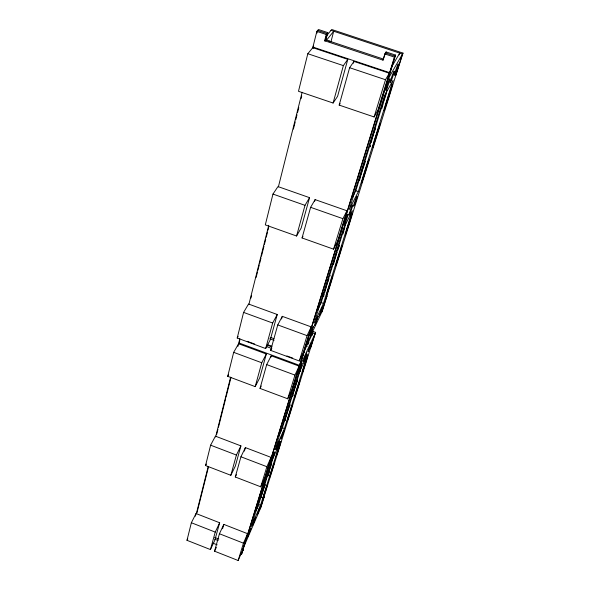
<?xml version="1.0" encoding="UTF-8"?>
<svg xmlns="http://www.w3.org/2000/svg" width="590" height="590" viewBox="0 0 590 590"><rect width="100%" height="100%" fill="white"/><g stroke="black" fill="none" stroke-linecap="round" stroke-linejoin="round"><path stroke-width="0.89" d="M186.993 540.322L191.359 522.74L196.028 513.529L219.657 522.77L214.834 540.211L210.438 549.57L186.993 540.322L187.768 538.781M205.556 465.554L210.615 445.177L215.424 436.158L240.919 445.885L235.336 466.078L230.838 475.297L205.556 465.554L206.353 464.042M227.71 376.339L233.669 352.341L238.589 343.734L266.326 354L259.762 377.74L255.197 386.62L227.71 376.339L228.595 374.753M237.217 338.033L243.589 312.398L248.538 304.02L277.248 314.5L270.242 339.847L265.655 348.543L237.217 338.033L238.117 336.484M272.964 194.073L265.308 224.893L296.564 236.007L301.151 228.079L309.558 197.665L277.971 186.58L272.964 194.073L304.993 205.335L309.558 197.665M307.81 53.72L298.481 91.295L333.092 103.036L337.576 96.362L347.805 59.361L312.788 47.672L307.81 53.72L343.365 65.615L347.805 59.361M195.371 516.162L196.028 513.529M237.925 346.389L238.589 343.734M239.828 338.734L238.78 342.908L299.506 365.365L300.17 363.942M390.226 71.619L389.621 72.659L312.929 47.06L316.86 31.373L318.438 29.515L327.789 32.62L325.828 40.231M196.33 513.779L208.211 466.454M215.608 436.983L230.624 377.158M238.921 344.118L239.813 340.548M248.803 304.742L268.745 225.292M278.377 186.905L302.132 92.269M313.113 48.528L313.563 46.743M317 33.055L317.649 30.444L327.03 33.549L325.06 41.182M196.971 512.725L208.513 466.801M216.678 434.351L217.939 429.314M218.462 427.219L225.631 398.722M226.014 397.188L230.948 377.556M250.927 298.075L251.598 295.398M256.119 277.418L257.469 272.056M257.919 270.272L259.268 264.91M259.718 263.118L261.016 257.955M261.459 256.178L263.981 246.141M264.431 244.356L265.721 239.238M266.23 237.209L267.513 232.106M268.03 230.056L268.701 227.379M293.407 129.077L295.207 121.931M295.745 119.777L297.006 114.784M297.544 112.646L298.798 107.631M301.048 98.7L301.719 96.015M382.999 60.151L384.864 53.941L386.103 51.95L395.595 55.099L242.394 551.51L395.005 56.102L385.484 52.945L382.999 60.151L324.655 40.74L326.263 34.493L327.789 32.62M330.924 41.92L333.711 31.248L326.263 40.526M210.438 549.57L215.232 532.106L219.657 522.77M230.838 475.297L236.406 455.045L240.919 445.885M255.197 386.62L261.746 362.762L266.326 354M265.655 348.543L272.661 323.04L277.248 314.5M296.564 236.007L304.993 205.335M333.092 103.036L343.365 65.615M214.554 551.193L219.428 533.751L223.809 524.392L247.586 533.692L242.261 550.994L238.146 560.5L214.554 551.193L216.368 547.284M235.277 477L240.934 456.778L245.396 447.596L271.068 457.383L264.895 477.428L260.736 486.809L235.277 477L236.391 474.692M260.028 388.426L266.68 364.598L271.201 355.8L299.145 366.139L291.888 389.717L287.714 398.788L260.028 388.426L261.252 386M270.655 350.386L277.765 324.913L282.293 316.343L311.225 326.904L303.474 352.09L299.307 360.969L270.655 350.386L271.887 348.012M302.058 237.962L310.62 207.319L315.112 199.612L346.957 210.778L337.65 241.022L333.571 249.164L302.058 237.962L302.958 236.369M339.176 105.101L349.619 67.71L353.963 61.412L389.297 73.212L377.969 110.028L374.104 116.953L339.176 105.101L340.15 103.611M222.585 528.743L223.809 524.392M244.407 451.099L245.396 447.596M270.707 357.555L271.201 355.8M281.555 318.961L282.293 316.343M314.625 201.345L315.112 199.612M353.469 63.174L353.963 61.412M261.916 494.686L262.255 493.528M268.347 473.954L268.701 472.745M264.541 487.554L264.644 487.178M286.091 416.717L286.489 415.345M325.533 289.483L326.049 287.736A23.157 1.571 -70.1 0 1 326.631 285.848M293.673 392.225L293.96 391.259A21.203 1.32 -69.7 0 1 294.624 389.12M344.553 228.131L344.936 226.84M306.564 359.9L306.114 361.412A22.368 1.416 -69.7 0 1 305.421 363.639L304.624 366.066A28.504 1.814 -69.7 0 1 302.36 372.666A27.074 1.659 -69.8 0 1 303.474 368.411L303.924 366.892A21.66 1.335 -69.8 0 1 304.624 364.664L305.421 362.216A27.295 1.667 -69.8 0 1 307.722 355.505M383.618 102.114L383.847 101.333M334.987 258.951L335.363 257.705M361.028 174.942L361.464 173.512A25.68 1.836 -70.7 0 1 362.4 170.473L362.651 169.684M372.135 139.115L372.592 137.595M385.595 53.631L386.103 51.95M384.09 100.536L384.333 99.725M238.146 560.5L243.456 543.176L247.586 533.692M260.736 486.809L266.894 466.712L271.068 457.383M287.714 398.788L294.971 375.1L299.145 366.139M299.307 360.969L307.066 335.644L311.225 326.904M333.571 249.164L342.923 218.676L346.957 210.778M374.104 116.953L385.513 79.724L389.297 73.212M299.506 365.365L303.88 352.643M389.621 72.659L394.408 57.105L395.595 55.099M300.539 356.825L302.205 357.444L304.071 351.411M304.735 349.988L302.205 357.444M255.699 511.213L258.612 504.546L274.32 453.835M278.723 435.922L282.396 427.765L301.04 367.585M317.619 310.023L321.167 302.604L345.829 222.998M352.481 197.237L355.814 190.754L387.018 90.019M312.007 335.511L312.818 332.885L303.54 352.687M399.179 54.87L399.725 53.115L391.443 67.29M280.412 441.49L270.921 462.833L251.082 526.988L260.514 505.283L280.412 441.49L279.063 440.981M284.454 428.539L307.56 354.435L298.098 374.93L274.955 449.779L284.454 428.539L282.396 427.765M323.468 303.437L352.37 210.748L343.225 228.986L314.079 323.254L323.468 303.437L321.167 302.604M358.337 191.632L393.014 80.424L384.444 95.683L349.251 209.494L358.337 191.632L355.814 190.754M321.764 312.147L402.476 54.029L331.005 30.355M312.206 331.152L315.62 332.406L310.591 347.871M326.381 36.049L331.705 29.5L403.007 53.107L395.735 75.579M373.846 133.569L373.581 134.402A26.565 1.918 -70.8 0 0 372.828 136.814M336.189 255.035L336.639 253.626M326.838 285.191L327.052 284.52M287.124 413.302L287.669 411.621M386.229 93.707L385.381 96.347A27.553 1.999 -71 0 0 384.584 98.899M294.801 388.552L295.384 386.767M374.119 132.735L374.392 131.887M362.909 168.888L363.167 168.076M327.273 283.842L327.73 282.44M262.956 491.286L263.45 489.766M269.593 469.898L269.94 468.836M336.875 252.904L337.111 252.166M271.481 472.14L272.152 470.09A20.503 1.151 -69.4 0 0 272.728 468.253L273.089 467.037A25.835 1.46 -69.3 0 0 273.908 463.762M257.1 508.882L257.506 507.865M308.046 344.398L308.268 343.867M244.555 545.094L260.861 507.444L264.158 496.898L263.56 498.285L260.161 496.972M257.874 507.009L258.103 506.522M308.57 343.173L308.894 342.502M300.745 362.083L301.409 360.667M299.278 367.57L315.62 332.406M306.062 345.556L322.361 310.878L327.067 295.841L326.469 297.094M281.415 431.032L281.695 430.457M388.382 78.499L403.007 53.107M391.118 68.72L391.716 67.695M324.655 40.74L325.422 39.788L383.618 59.14M312.929 47.06L313.718 46.101M316.86 31.373L326.263 34.493M384.864 53.941L394.408 57.105M349.619 67.71L385.513 79.724M310.62 207.319L342.923 218.676M322.782 294.292L324.493 294.911M322.177 295.546L323.895 296.165M311.601 332.435L315.023 333.689L260.256 508.831L259.017 508.351M243.589 312.398L272.661 323.04M277.765 324.913L307.066 335.644M305.436 345.976L307.154 346.603M270.508 337.399L273.93 338.66M269.778 338.785L274.062 340.364M267.69 344.707L271.975 346.293M267.181 345.143L271.437 346.714M266.451 346.536L270.714 348.107M247.269 341.315L254.681 344.051M286.917 355.962L292.736 358.108M233.669 352.341L261.746 362.762M266.68 364.598L294.971 375.1M210.615 445.177L236.406 455.045M240.934 456.778L266.894 466.712M258.612 504.546L260.514 505.283M191.359 522.74L215.232 532.106M219.428 533.751L243.456 543.176M214.635 537.387L218.875 539.053M214.775 539.223L218.175 540.558M213.005 543.183L217.142 544.806M333.453 264.622A29.729 2.043 -70.3 0 1 334.81 259.556M335.555 257.056A23.777 1.637 -70.3 0 1 335.968 255.721M337.605 250.676A29.965 2.05 -70.3 0 1 339.449 245.3M339.501 245.418A30.946 2.227 -70.2 0 1 339.383 245.89M330.149 275.478A30.134 2.131 -70 0 1 330.046 275.891M324.574 292.994A28.954 1.954 -70.2 0 1 325.37 290.044M327.959 281.732A29.183 1.962 -70.1 0 1 328.947 278.805M343.8 231.656A32.221 2.367 -70.3 0 1 343.528 232.445M342.989 233.994A30.591 2.131 -70.4 0 1 344.545 228.138M359.45 180.606A32.111 2.279 -70.7 0 1 360.822 175.65M363.433 167.265A32.354 2.294 -70.7 0 1 365.417 161.395M370.291 145.752A33.224 2.382 -70.8 0 0 370.019 146.866A35.031 2.67 -70.8 0 0 370.306 146.025M371.125 142.647A33.224 2.382 -70.8 0 1 371.914 139.867M374.665 131.032A33.468 2.397 -70.8 0 1 375.535 128.428M381.863 108.442A34.456 2.485 -71 0 1 383.175 103.641M328.881 41.027A6.047 0.856 -72.3 0 1 329.353 41.698M267.816 475.938A24.802 1.416 -69.4 0 1 268.14 474.685M268.834 472.31A19.846 1.136 -69.4 0 1 269.269 470.909M270.124 468.29A25.016 1.423 -69.4 0 1 271.732 463.607M271.673 464.264A25.827 1.512 -69.3 0 1 271.599 464.559M269.357 471.934A26.115 1.534 -69.3 0 1 267.978 475.953M271.489 472.133A26.122 1.475 -69.3 0 1 269.497 477.9A24.81 1.364 -69.5 0 1 270.294 474.714L270.655 473.497A19.846 1.092 -69.4 0 1 271.23 471.661L271.909 469.588A25.016 1.372 -69.5 0 1 273.922 463.747M265.212 485.002A25.407 1.446 -69.3 0 1 265.153 485.268M261.599 496.522A25.687 1.468 -69.3 0 1 261.392 497.105A24.396 1.357 -69.4 0 1 261.636 495.703M262.38 493.115A19.514 1.084 -69.4 0 1 262.801 491.765M263.627 489.243A24.603 1.364 -69.4 0 1 265.198 484.678M263.088 498.432A25.687 1.409 -69.3 0 0 265.021 492.82L265.67 490.843A20.163 1.106 -69.3 0 0 266.215 489.081L266.562 487.915A25.407 1.394 -69.3 0 0 267.329 484.847A24.61 1.313 -69.4 0 0 265.375 490.511L264.726 492.502A19.522 1.047 -69.4 0 0 264.173 494.273L263.833 495.423A24.396 1.305 -69.4 0 0 263.096 498.41M280.766 441.814A26.285 1.527 -69.4 0 1 279.889 445.28L279.505 446.571A20.857 1.202 -69.4 0 1 278.908 448.481L278.207 450.605A26.579 1.541 -69.4 0 1 276.172 456.535A25.245 1.423 -69.5 0 1 277.027 453.142L277.411 451.866A20.193 1.143 -69.5 0 1 278.008 449.949L278.701 447.81A25.459 1.431 -69.5 0 1 280.774 441.792M285.258 419.933A25.982 1.578 -69.6 0 0 285.147 420.456A27.354 1.718 -69.5 0 0 285.361 419.829M285.56 418.671A25.982 1.578 -69.6 0 1 285.855 417.55M286.637 414.858A20.783 1.268 -69.6 0 1 286.954 413.841M287.861 411.038A26.203 1.593 -69.6 0 1 290.022 404.733M289.956 405.02A27.052 1.696 -69.5 0 1 289.83 405.603M292.64 396.111A26.506 1.652 -69.7 0 1 293.532 392.704M295.59 386.148A26.727 1.659 -69.7 0 1 297.611 380.262A27.597 1.777 -69.6 0 1 297.471 380.882M292.979 395.381A27.907 1.8 -69.6 0 1 292.743 396.038M294.617 397.461A26.513 1.586 -69.7 0 1 295.642 393.493L296.077 392.048A21.211 1.276 -69.7 0 1 296.741 389.909L297.507 387.556A26.734 1.6 -69.7 0 1 299.742 381.051M294.609 397.483A27.914 1.733 -69.6 0 0 296.814 391.074L297.574 388.744A21.904 1.357 -69.6 0 0 298.238 386.62L298.665 385.174A27.597 1.711 -69.6 0 0 299.735 381.074M300.288 371.553A27.066 1.726 -69.8 0 1 300.612 370.173M300.686 370.513A28.497 1.888 -69.7 0 1 300.45 371.191M307.715 355.519A28.187 1.792 -69.7 0 1 306.571 359.885M314.743 325.363L318.165 316.218L314.743 325.363M319.397 315.473L322.767 306.476L319.397 315.473M271.319 460.466L274.52 452.11L271.319 460.466M298.606 372.179L302.006 363.219L298.606 372.179M247.911 536.207L250.949 528.345L247.918 536.133M276.157 449.602L279.306 441.386L276.157 449.602M303.43 361.744L306.778 352.931L303.43 361.744M252.712 525.137L255.699 517.4L252.719 525.056M280.87 439.034L283.974 430.973L280.87 439.034M308.12 351.618L311.409 342.945L308.12 351.618M309.942 335.474L311.763 331.742L313.386 326.263L309.942 335.474M257.387 514.34L260.338 506.751L257.387 514.34M288.281 417.056L288.156 417.491A25.99 1.519 -69.6 0 0 287.197 421.231A27.361 1.659 -69.5 0 0 289.329 415.036L290.059 412.794A21.469 1.291 -69.5 0 0 290.693 410.751L291.106 409.379A27.059 1.637 -69.5 0 0 292.094 405.529A26.211 1.534 -69.6 0 0 289.933 411.82L289.196 414.084A20.79 1.217 -69.6 0 0 288.562 416.127L288.281 417.056M328.011 289.749L327.848 290.317A28.962 1.881 -70.1 0 0 326.477 295.443A30.488 2.08 -70 0 0 328.955 288.2L329.84 285.486A23.924 1.615 -70 0 0 330.629 282.949L331.16 281.194A30.142 2.05 -70 0 0 332.576 275.921A29.19 1.895 -70.1 0 0 330.053 283.281L329.161 286.025A23.165 1.512 -70.1 0 0 328.372 288.569L328.011 289.749M337.362 259.792L337.185 260.397A29.743 1.962 -70.3 0 0 335.71 265.876A31.314 2.176 -70.2 0 0 338.276 258.383L339.198 255.551A24.566 1.696 -70.2 0 0 340.024 252.889L340.578 251.038A30.953 2.146 -70.2 0 0 342.104 245.396A29.972 1.977 -70.3 0 0 339.501 253.022L338.572 255.883A23.784 1.578 -70.3 0 0 337.738 258.553L337.362 259.792M347.178 228.352L346.986 228.986A30.599 2.05 -70.4 0 0 345.401 234.85A32.229 2.279 -70.3 0 0 348.056 227.084L349.015 224.126A25.282 1.777 -70.3 0 0 349.885 221.331L350.475 219.377A31.853 2.249 -70.3 0 0 352.112 213.337A30.835 2.065 -70.4 0 0 349.413 221.25L348.447 224.237A24.47 1.652 -70.4 0 0 347.569 227.039L347.178 228.352M363.573 175.82L363.366 176.513A32.126 2.198 -70.6 0 0 361.574 183.048A33.851 2.456 -70.6 0 0 364.384 174.824L365.417 171.646A26.55 1.91 -70.6 0 0 366.361 168.622L367.002 166.483A33.453 2.419 -70.6 0 0 368.846 159.757A32.362 2.213 -70.6 0 0 365.992 168.143L364.945 171.358A25.687 1.77 -70.6 0 0 364.001 174.389L363.573 175.82M374.746 140.007L374.525 140.745A33.232 2.294 -70.8 0 0 372.6 147.751A35.039 2.567 -70.8 0 0 375.513 139.203L376.59 135.877A27.479 1.999 -70.8 0 0 377.585 132.691L378.271 130.427A34.618 2.537 -70.7 0 0 380.262 123.199A33.475 2.308 -70.8 0 0 377.29 131.924L376.206 135.294A26.572 1.844 -70.8 0 0 375.203 138.488L374.746 140.007M386.531 102.24L386.303 103.021A34.463 2.39 -71 0 0 384.215 110.544A36.366 2.692 -70.9 0 0 387.247 101.65L388.375 98.161A28.512 2.095 -70.9 0 0 389.43 94.798L390.152 92.394A35.924 2.655 -70.9 0 0 392.306 84.643A34.714 2.412 -71 0 0 389.216 93.722L388.073 97.254A27.56 1.925 -71 0 0 387.018 100.632L386.531 102.24M242.815 550.241L241.524 554.408L243.471 548.722L242.815 550.241M345.519 222.268A5.539 0.406 -70.4 0 0 348.093 214.104A5.539 0.406 -70.4 0 0 345.039 221.552A5.539 0.406 -70.4 0 0 345.519 222.268M350.143 213.086A5.45 0.391 -70.4 0 0 352.695 205.01A5.45 0.391 -70.4 0 0 349.708 212.289A5.45 0.391 -70.4 0 0 350.143 213.086M354.738 203.904A5.369 0.376 -70.5 0 0 357.127 196.19A5.369 0.376 -70.5 0 0 354.133 203.661A5.369 0.376 -70.5 0 0 354.738 203.904M395.625 72.961A6.092 0.443 -71.1 0 0 398.375 63.882A6.092 0.443 -71.1 0 0 395.138 72.024A6.092 0.443 -71.1 0 0 395.625 72.961M391.458 80.329A6.188 0.457 -71.1 0 0 394.231 71.139A6.188 0.457 -71.1 0 0 390.919 79.451A6.188 0.457 -71.1 0 0 391.458 80.329M387.128 87.976A6.291 0.479 -71.1 0 0 389.931 78.662A6.291 0.479 -71.1 0 0 386.538 87.158A6.291 0.479 -71.1 0 0 387.128 87.976"/></g></svg>
